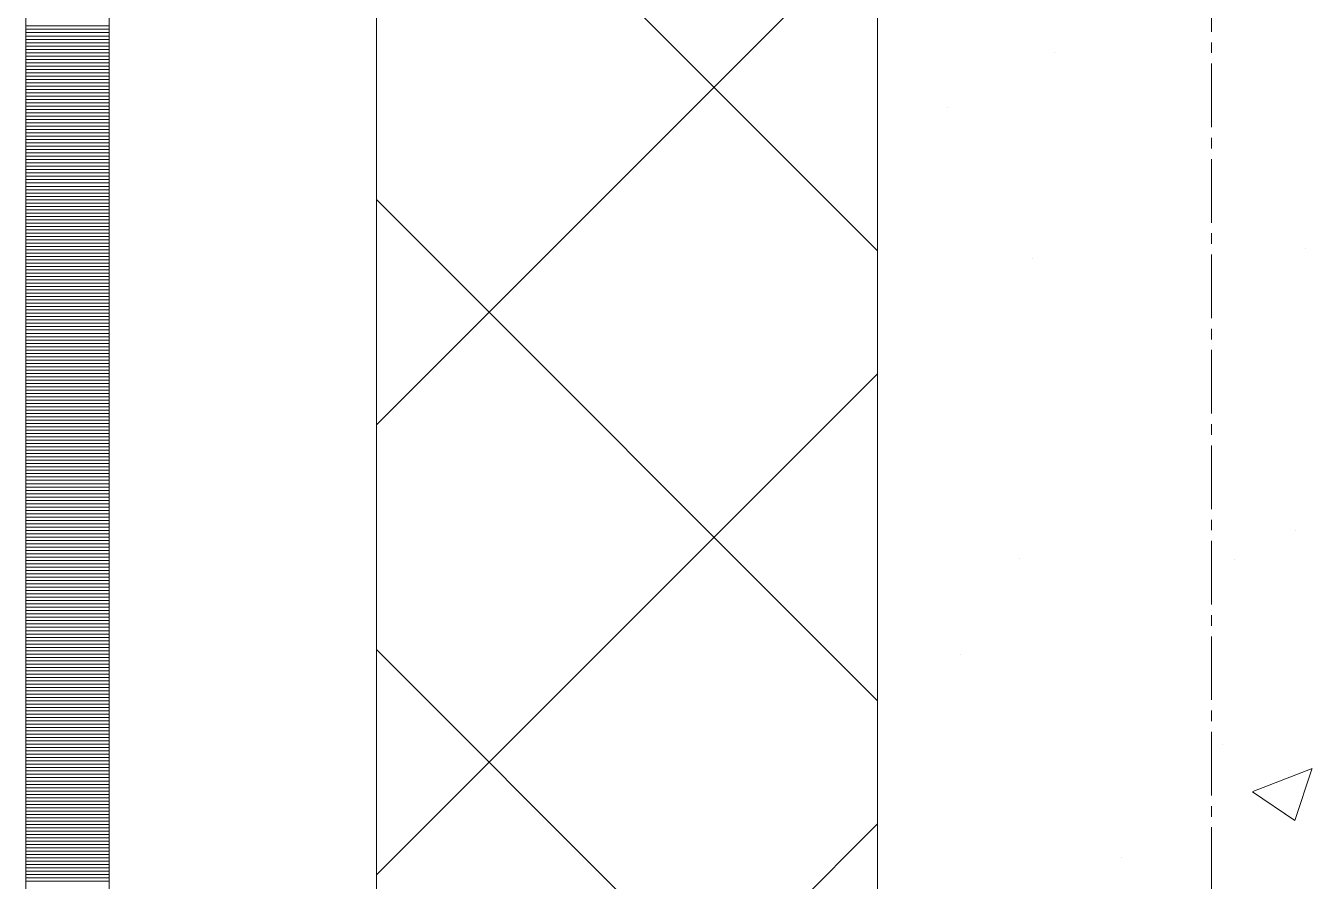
# Model space of a CAD drawing. Header units: millimetres. Extents: x 470010 to 1231400, y -134005 to 421770.
# Drawn here: x 672518.6 to 672904.3, y -27811.5 to -27555.4 of the extents above; entities that cross this region are included whole.
import ezdxf
from ezdxf.enums import TextEntityAlignment as Align

# ---------------------------------------------------------------- set-up
doc = ezdxf.new("R2010")
doc.units = ezdxf.units.MM
doc.linetypes.add('CENTER2', pattern=[28.575, 19.05, -3.175, 3.175, -3.175])
doc.linetypes.add('DASHED', pattern=[19.05, 12.7, -6.35])
doc.layers.get('Defpoints').update_dxf_attribs({"color": 140})
doc.layers.add('АР_Делит', color=120, linetype='Continuous', lineweight=0, plot=False)
for name, color, linetype, lineweight in [('АР_Стены ПЕНОблок', 52, 'Continuous', 20), ('АР_Тонкая', 254, 'Continuous', 5), ('АР_Утеплитель', 31, 'Continuous', 0), ('АР_Штриховка', 8, 'Continuous', 0)]:
    doc.layers.add(name, color=color, linetype=linetype, lineweight=lineweight)
doc.layers.add('РД_Оси_100', color=7, linetype='Continuous', lineweight=0, true_color=0x525252)
doc.styles.add('style1', font='ARIALN.TTF')

# ---------------------------------------------------------------- blocks, each defined once
blk = doc.blocks.new('СОШ_2200_АР_ОСИ_М100_28.05.24')
at = {"layer": 'АР_Делит', "color": 251, "linetype": 'DASHED', "true_color": 0x636466}
blk.add_lwpolyline([(114955, 135155), (114955, -355), (93595.036, -355), (93595.036, 13855), (94145, 13855), (94145, 68320), (66055, 68320), (66055, 13857.73), (83455, 13857.73), (83455, -355), (45245, -355), (45245, 13145), (44695, 13145), (44695, 26755), (45245, 26755), (45245, 68320), (20455, 68320), (20455, 26755), (27955, 26755), (27955, 13145), (-355, 13145), (-355, 100855)], dxfattribs=at)
at = {"layer": 'РД_Оси_100', "color": 251, "linetype": 'CENTER2', "true_color": 0x636466}
blk.add_line((0, -6155), (0, 139938.679), dxfattribs=at)
blk = doc.blocks.new('A$C9108343f')
at = {"layer": 'АР_Стены ПЕНОблок', "color": 18, "linetype": 'Continuous', "lineweight": 20, "true_color": 0x000000}
blk.add_line((7054.96, 97555), (7054.96, 21355), dxfattribs=at)
at = {"layer": 'АР_Тонкая', "color": 18, "linetype": 'Continuous', "lineweight": 5, "true_color": 0x000000}
for p, q in [((6799.96, 97555), (6799.96, 21355)), ((6824.96, 97555), (6824.96, 21355)), ((6824.96, 21355), (6824.96, 97555)), ((6904.96, 21355), (6904.96, 97555))]:
    blk.add_line(p, q, dxfattribs=at)
at = {"layer": 'АР_Утеплитель', "color": 18, "linetype": 'Continuous', "lineweight": 0, "true_color": 0x000000}
for p, q in [((6904.96, 97555), (6904.96, 21355)), ((7054.96, 21355), (7054.96, 97555))]:
    blk.add_line(p, q, dxfattribs=at)
at = {"layer": 'АР_Штриховка', "color": 18, "linetype": 'Continuous', "lineweight": 0, "true_color": 0x000000}
for p, q in [((7054.96, 72743.49), (6904.96, 72893.49)), ((6904.96, 72691.36), (7054.96, 72841.36)), ((6799.96, 72810.75), (6824.96, 72810.75)), ((6799.96, 72809.75), (6824.96, 72809.75)), ((6799.96, 72808.75), (6824.96, 72808.75)), ((6799.96, 72807.75), (6824.96, 72807.75)), ((6799.96, 72806.75), (6824.96, 72806.75)), ((6799.96, 72805.75), (6824.96, 72805.75)), ((6799.96, 72804.75), (6824.96, 72804.75)), ((6799.96, 72803.75), (6824.96, 72803.75)), ((6799.96, 72802.75), (6824.96, 72802.75)), ((7107.91, 72802.89), (7107.91, 72802.89)), ((6799.96, 72801.75), (6824.96, 72801.75)), ((6799.96, 72800.75), (6824.96, 72800.75)), ((6799.96, 72799.75), (6824.96, 72799.75)), ((6799.96, 72798.75), (6824.96, 72798.75)), ((6799.96, 72797.75), (6824.96, 72797.75)), ((6799.96, 72796.75), (6824.96, 72796.75)), ((6799.96, 72795.75), (6824.96, 72795.75)), ((6799.96, 72794.75), (6824.96, 72794.75)), ((6799.96, 72793.75), (6824.96, 72793.75)), ((6799.96, 72792.75), (6824.96, 72792.75)), ((6799.96, 72791.75), (6824.96, 72791.75)), ((6799.96, 72790.75), (6824.96, 72790.75)), ((6799.96, 72789.75), (6824.96, 72789.75)), ((6799.96, 72788.75), (6824.96, 72788.75)), ((6799.96, 72787.75), (6824.96, 72787.75)), ((6799.96, 72786.75), (6824.96, 72786.75)), ((6799.96, 72785.75), (6824.96, 72785.75)), ((6799.96, 72784.75), (6824.96, 72784.75)), ((6799.96, 72783.75), (6824.96, 72783.75)), ((7075.75, 72786.44), (7075.75, 72786.44)), ((6799.96, 72782.75), (6824.96, 72782.75)), ((6799.96, 72781.75), (6824.96, 72781.75)), ((6799.96, 72780.75), (6824.96, 72780.75)), ((6799.96, 72779.75), (6824.96, 72779.75)), ((6799.96, 72778.75), (6824.96, 72778.75)), ((6799.96, 72777.75), (6824.96, 72777.75)), ((6799.96, 72776.75), (6824.96, 72776.75)), ((6799.96, 72775.75), (6824.96, 72775.75)), ((6799.96, 72774.75), (6824.96, 72774.75)), ((6799.96, 72773.75), (6824.96, 72773.75)), ((6799.96, 72772.75), (6824.96, 72772.75)), ((6799.96, 72771.75), (6824.96, 72771.75)), ((6799.96, 72770.75), (6824.96, 72770.75)), ((6799.96, 72769.75), (6824.96, 72769.75)), ((6799.96, 72768.75), (6824.96, 72768.75)), ((6799.96, 72767.75), (6824.96, 72767.75)), ((6799.96, 72766.75), (6824.96, 72766.75)), ((6799.96, 72765.75), (6824.96, 72765.75)), ((6799.96, 72764.75), (6824.96, 72764.75)), ((6799.96, 72763.75), (6824.96, 72763.75)), ((6799.96, 72762.75), (6824.96, 72762.75)), ((6799.96, 72761.75), (6824.96, 72761.75)), ((6799.96, 72760.75), (6824.96, 72760.75)), ((6799.96, 72759.75), (6824.96, 72759.75)), ((6799.96, 72758.75), (6824.96, 72758.75)), ((6799.96, 72757.75), (6824.96, 72757.75)), ((6799.96, 72756.75), (6824.96, 72756.75)), ((7054.96, 72608.79), (6904.96, 72758.79)), ((6799.96, 72755.75), (6824.96, 72755.75)), ((6799.96, 72754.75), (6824.96, 72754.75)), ((6799.96, 72753.75), (6824.96, 72753.75)), ((6799.96, 72752.75), (6824.96, 72752.75)), ((6799.96, 72751.75), (6824.96, 72751.75)), ((6799.96, 72750.75), (6824.96, 72750.75)), ((6799.96, 72749.75), (6824.96, 72749.75)), ((6799.96, 72748.75), (6824.96, 72748.75)), ((6799.96, 72747.75), (6824.96, 72747.75)), ((6799.96, 72746.75), (6824.96, 72746.75)), ((6799.96, 72745.75), (6824.96, 72745.75)), ((6799.96, 72744.75), (6824.96, 72744.75)), ((6799.96, 72743.75), (6824.96, 72743.75)), ((6799.96, 72742.75), (6824.96, 72742.75)), ((6799.96, 72741.75), (6824.96, 72741.75)), ((6799.96, 72740.75), (6824.96, 72740.75)), ((7101.23, 72741.07), (7101.23, 72741.07)), ((7183.22, 72744.2), (7183.22, 72744.2)), ((6799.96, 72739.75), (6824.96, 72739.75)), ((6799.96, 72738.75), (6824.96, 72738.75)), ((6799.96, 72737.75), (6824.96, 72737.75)), ((6799.96, 72736.75), (6824.96, 72736.75)), ((6799.96, 72735.75), (6824.96, 72735.75)), ((6799.96, 72734.75), (6824.96, 72734.75)), ((6799.96, 72733.75), (6824.96, 72733.75)), ((6799.96, 72732.75), (6824.96, 72732.75)), ((6799.96, 72731.75), (6824.96, 72731.75)), ((6799.96, 72730.75), (6824.96, 72730.75)), ((6799.96, 72729.75), (6824.96, 72729.75)), ((6799.96, 72728.75), (6824.96, 72728.75)), ((6799.96, 72727.75), (6824.96, 72727.75)), ((6799.96, 72726.75), (6824.96, 72726.75)), ((6799.96, 72725.75), (6824.96, 72725.75)), ((6799.96, 72724.75), (6824.96, 72724.75)), ((6799.96, 72723.75), (6824.96, 72723.75)), ((6799.96, 72722.75), (6824.96, 72722.75)), ((6799.96, 72721.75), (6824.96, 72721.75)), ((6799.96, 72720.75), (6824.96, 72720.75)), ((6799.96, 72719.75), (6824.96, 72719.75)), ((6799.96, 72718.75), (6824.96, 72718.75)), ((6799.96, 72717.75), (6824.96, 72717.75)), ((6799.96, 72716.75), (6824.96, 72716.75)), ((6799.96, 72715.75), (6824.96, 72715.75)), ((6799.96, 72714.75), (6824.96, 72714.75)), ((6799.96, 72713.75), (6824.96, 72713.75)), ((6799.96, 72712.75), (6824.96, 72712.75)), ((6799.96, 72711.75), (6824.96, 72711.75)), ((6799.96, 72710.75), (6824.96, 72710.75)), ((6799.96, 72709.75), (6824.96, 72709.75)), ((6799.96, 72708.75), (6824.96, 72708.75)), ((6799.96, 72707.75), (6824.96, 72707.75)), ((6799.96, 72706.75), (6824.96, 72706.75)), ((6799.96, 72705.75), (6824.96, 72705.75)), ((6904.96, 72556.65), (7054.96, 72706.65)), ((6799.96, 72704.75), (6824.96, 72704.75)), ((6799.96, 72703.75), (6824.96, 72703.75)), ((6799.96, 72702.75), (6824.96, 72702.75)), ((6799.96, 72701.75), (6824.96, 72701.75)), ((6799.96, 72700.75), (6824.96, 72700.75)), ((6799.96, 72699.75), (6824.96, 72699.75)), ((6799.96, 72698.75), (6824.96, 72698.75)), ((6799.96, 72697.75), (6824.96, 72697.75)), ((6799.96, 72696.75), (6824.96, 72696.75)), ((6799.96, 72695.75), (6824.96, 72695.75)), ((6799.96, 72694.75), (6824.96, 72694.75)), ((6799.96, 72693.75), (6824.96, 72693.75)), ((6799.96, 72692.75), (6824.96, 72692.75)), ((6799.96, 72691.75), (6824.96, 72691.75)), ((6799.96, 72690.75), (6824.96, 72690.75)), ((6799.96, 72689.75), (6824.96, 72689.75)), ((6799.96, 72688.75), (6824.96, 72688.75)), ((6799.96, 72687.75), (6824.96, 72687.75)), ((6799.96, 72686.75), (6824.96, 72686.75)), ((6799.96, 72685.75), (6824.96, 72685.75)), ((6799.96, 72684.75), (6824.96, 72684.75)), ((6799.96, 72683.75), (6824.96, 72683.75)), ((6799.96, 72682.75), (6824.96, 72682.75)), ((6799.96, 72681.75), (6824.96, 72681.75)), ((6799.96, 72680.75), (6824.96, 72680.75)), ((6799.96, 72679.75), (6824.96, 72679.75)), ((6799.96, 72678.75), (6824.96, 72678.75)), ((6799.96, 72677.75), (6824.96, 72677.75)), ((6799.96, 72676.75), (6824.96, 72676.75)), ((6799.96, 72675.75), (6824.96, 72675.75)), ((6799.96, 72674.75), (6824.96, 72674.75)), ((6799.96, 72673.75), (6824.96, 72673.75)), ((6799.96, 72672.75), (6824.96, 72672.75)), ((6799.96, 72671.75), (6824.96, 72671.75)), ((6799.96, 72670.75), (6824.96, 72670.75)), ((6799.96, 72669.75), (6824.96, 72669.75)), ((6799.96, 72668.75), (6824.96, 72668.75)), ((6799.96, 72667.75), (6824.96, 72667.75)), ((6799.96, 72666.75), (6824.96, 72666.75)), ((6799.96, 72665.75), (6824.96, 72665.75)), ((6799.96, 72664.75), (6824.96, 72664.75)), ((6799.96, 72663.75), (6824.96, 72663.75)), ((6799.96, 72662.75), (6824.96, 72662.75)), ((6799.96, 72661.75), (6824.96, 72661.75)), ((6799.96, 72660.75), (6824.96, 72660.75)), ((6799.96, 72659.75), (6824.96, 72659.75)), ((7180.13, 72659.65), (7180.13, 72659.65)), ((6799.96, 72658.75), (6824.96, 72658.75)), ((6799.96, 72657.75), (6824.96, 72657.75)), ((6799.96, 72656.75), (6824.96, 72656.75)), ((6799.96, 72655.75), (6824.96, 72655.75)), ((6799.96, 72654.75), (6824.96, 72654.75)), ((6799.96, 72653.75), (6824.96, 72653.75)), ((6799.96, 72652.75), (6824.96, 72652.75)), ((6799.96, 72651.75), (6824.96, 72651.75)), ((6799.96, 72650.75), (6824.96, 72650.75)), ((6799.96, 72649.75), (6824.96, 72649.75)), ((6799.96, 72648.75), (6824.96, 72648.75)), ((7097.43, 72651.34), (7097.43, 72651.34)), ((7161.88, 72650.92), (7161.88, 72650.92)), ((6799.96, 72647.75), (6824.96, 72647.75)), ((6799.96, 72646.75), (6824.96, 72646.75)), ((6799.96, 72645.75), (6824.96, 72645.75)), ((6799.96, 72644.75), (6824.96, 72644.75)), ((6799.96, 72643.75), (6824.96, 72643.75)), ((6799.96, 72642.75), (6824.96, 72642.75)), ((6799.96, 72641.75), (6824.96, 72641.75)), ((6799.96, 72640.75), (6824.96, 72640.75)), ((6799.96, 72639.75), (6824.96, 72639.75)), ((6799.96, 72638.75), (6824.96, 72638.75)), ((6799.96, 72637.75), (6824.96, 72637.75)), ((6799.96, 72636.75), (6824.96, 72636.75)), ((6799.96, 72635.75), (6824.96, 72635.75)), ((6799.96, 72634.75), (6824.96, 72634.75)), ((6799.96, 72633.75), (6824.96, 72633.75)), ((6799.96, 72632.75), (6824.96, 72632.75)), ((6799.96, 72631.75), (6824.96, 72631.75)), ((6799.96, 72630.75), (6824.96, 72630.75)), ((6799.96, 72629.75), (6824.96, 72629.75)), ((6799.96, 72628.75), (6824.96, 72628.75)), ((6799.96, 72627.75), (6824.96, 72627.75)), ((6799.96, 72626.75), (6824.96, 72626.75)), ((6799.96, 72625.75), (6824.96, 72625.75)), ((6799.96, 72624.75), (6824.96, 72624.75)), ((6799.96, 72623.75), (6824.96, 72623.75)), ((6799.96, 72622.75), (6824.96, 72622.75)), ((6799.96, 72621.75), (6824.96, 72621.75)), ((7054.96, 72474.09), (6904.96, 72624.09)), ((7079.84, 72622.53), (7079.84, 72622.53)), ((6799.96, 72620.75), (6824.96, 72620.75)), ((6799.96, 72619.75), (6824.96, 72619.75)), ((6799.96, 72618.75), (6824.96, 72618.75)), ((6799.96, 72617.75), (6824.96, 72617.75)), ((6799.96, 72616.75), (6824.96, 72616.75)), ((6799.96, 72615.75), (6824.96, 72615.75)), ((6799.96, 72614.75), (6824.96, 72614.75)), ((6799.96, 72613.75), (6824.96, 72613.75)), ((6799.96, 72612.75), (6824.96, 72612.75)), ((6799.96, 72611.75), (6824.96, 72611.75)), ((6799.96, 72610.75), (6824.96, 72610.75)), ((6799.96, 72609.75), (6824.96, 72609.75)), ((6799.96, 72608.75), (6824.96, 72608.75)), ((6799.96, 72607.75), (6824.96, 72607.75)), ((6799.96, 72606.75), (6824.96, 72606.75)), ((6799.96, 72605.75), (6824.96, 72605.75)), ((6799.96, 72604.75), (6824.96, 72604.75)), ((6799.96, 72603.75), (6824.96, 72603.75)), ((6799.96, 72602.75), (6824.96, 72602.75)), ((6799.96, 72601.75), (6824.96, 72601.75)), ((6799.96, 72600.75), (6824.96, 72600.75)), ((6799.96, 72599.75), (6824.96, 72599.75)), ((6799.96, 72598.75), (6824.96, 72598.75)), ((6799.96, 72597.75), (6824.96, 72597.75)), ((6799.96, 72596.75), (6824.96, 72596.75)), ((6799.96, 72595.75), (6824.96, 72595.75)), ((6799.96, 72594.75), (6824.96, 72594.75)), ((7158.29, 72595.57), (7158.29, 72595.57)), ((6799.96, 72593.75), (6824.96, 72593.75)), ((6799.96, 72592.75), (6824.96, 72592.75)), ((6799.96, 72591.75), (6824.96, 72591.75)), ((6799.96, 72590.75), (6824.96, 72590.75)), ((6799.96, 72589.75), (6824.96, 72589.75)), ((6799.96, 72588.75), (6824.96, 72588.75)), ((6799.96, 72587.75), (6824.96, 72587.75)), ((6799.96, 72586.75), (6824.96, 72586.75)), ((7167.28, 72581.63), (7185.06, 72588.46)), ((7179.86, 72572.95), (7185.01, 72588.3)), ((6799.96, 72585.75), (6824.96, 72585.75)), ((6799.96, 72584.75), (6824.96, 72584.75)), ((6799.96, 72583.75), (6824.96, 72583.75)), ((6799.96, 72582.75), (6824.96, 72582.75)), ((6799.96, 72581.75), (6824.96, 72581.75)), ((6799.96, 72580.75), (6824.96, 72580.75)), ((6799.96, 72579.75), (6824.96, 72579.75)), ((6799.96, 72578.75), (6824.96, 72578.75)), ((7167.21, 72581.48), (7179.84, 72572.96)), ((6799.96, 72577.75), (6824.96, 72577.75)), ((6799.96, 72576.75), (6824.96, 72576.75)), ((6799.96, 72575.75), (6824.96, 72575.75)), ((6799.96, 72574.75), (6824.96, 72574.75)), ((7177.04, 72575.09), (7177.04, 72575.09)), ((6799.96, 72573.75), (6824.96, 72573.75)), ((6799.96, 72572.75), (6824.96, 72572.75)), ((6799.96, 72571.75), (6824.96, 72571.75)), ((6799.96, 72570.75), (6824.96, 72570.75)), ((6904.96, 72421.95), (7054.96, 72571.95)), ((6799.96, 72569.75), (6824.96, 72569.75)), ((6799.96, 72568.75), (6824.96, 72568.75)), ((6799.96, 72567.75), (6824.96, 72567.75)), ((6799.96, 72566.75), (6824.96, 72566.75)), ((6799.96, 72565.75), (6824.96, 72565.75)), ((6799.96, 72564.75), (6824.96, 72564.75)), ((6799.96, 72563.75), (6824.96, 72563.75)), ((6799.96, 72562.75), (6824.96, 72562.75)), ((6799.96, 72561.75), (6824.96, 72561.75)), ((6799.96, 72560.75), (6824.96, 72560.75)), ((6799.96, 72559.75), (6824.96, 72559.75)), ((7128, 72561.83), (7128, 72561.83)), ((6799.96, 72558.75), (6824.96, 72558.75)), ((6799.96, 72557.75), (6824.96, 72557.75)), ((6799.96, 72556.75), (6824.96, 72556.75)), ((6799.96, 72555.75), (6824.96, 72555.75))]:
    blk.add_line(p, q, dxfattribs=at)
at = {"layer": 'РД_Оси_100'}
blk.add_blockref('СОШ_2200_АР_ОСИ_М100_28.05.24', (7154.96, 6755), dxfattribs=at)
at = {"layer": 'Defpoints', "color": 18, "true_color": 0x000000, "style": 'style1'}
for p in [(143949.34, 316089.12), (143974.98, 281639.5), (143890.4, 273244.71), (143839.99, 264276.81), (143967.75, 254892.38), (12251.96, 104178.14), (12382.58, 96023.14)]:
    blk.add_attdef('АР-ПОМЕЩЕНИЕ:НАИМЕНОВАНИЕ', text='', height=100, dxfattribs=at).set_placement(p, align=Align.MIDDLE)
at = {"layer": 'Defpoints', "color": 18, "true_color": 0x000000, "style": 'style1', "flags": 8}
for p in [(143951.3, 279099.09), (143848.34, 269251.11), (143875.33, 260094.25), (144049.74, 250824.7), (163419.28, 238153.36), (155897.46, 237965.97), (183037.2, 237965.97), (143342.94, 237876.19)]:
    blk.add_attdef('АР-ПОМЕЩЕНИЕ:НАИМЕНОВАНИЕ', text='', height=100, dxfattribs=at).set_placement(p, align=Align.MIDDLE)

msp = doc.modelspace()

# ---------------------------------------------------------------- linework, layer by layer
at = {"layer": 'АР_Стены ПЕНОблок', "color": 18, "linetype": 'Continuous', "lineweight": 20, "true_color": 0x000000}
msp.add_line((672773.57, -2811.242), (672773.57, -79011.242), dxfattribs=at)
at = {"layer": 'АР_Тонкая', "color": 18, "linetype": 'Continuous', "lineweight": 5, "true_color": 0x000000}
for p, q in [((672518.57, -2811.242), (672518.57, -79011.242)), ((672543.57, -2811.242), (672543.57, -79011.242)), ((672543.57, -79011.242), (672543.57, -2811.242)), ((672623.57, -79011.242), (672623.57, -2811.242))]:
    msp.add_line(p, q, dxfattribs=at)
at = {"layer": 'АР_Утеплитель', "color": 18, "linetype": 'Continuous', "lineweight": 0, "true_color": 0x000000}
for p, q in [((672623.57, -2811.242), (672623.57, -79011.242)), ((672773.57, -79011.242), (672773.57, -2811.242))]:
    msp.add_line(p, q, dxfattribs=at)
at = {"layer": 'АР_Штриховка', "color": 18, "linetype": 'Continuous', "lineweight": 0, "true_color": 0x000000}
for p, q in [((672773.57, -27622.749), (672623.57, -27472.749)), ((672623.57, -27674.886), (672773.57, -27524.886)), ((672518.57, -27555.492), (672543.57, -27555.492)), ((672518.57, -27556.492), (672543.57, -27556.492)), ((672518.57, -27557.492), (672543.57, -27557.492)), ((672518.57, -27558.492), (672543.57, -27558.492)), ((672518.57, -27559.492), (672543.57, -27559.492)), ((672518.57, -27560.492), (672543.57, -27560.492)), ((672518.57, -27561.492), (672543.57, -27561.492)), ((672518.57, -27562.492), (672543.57, -27562.492)), ((672518.57, -27563.492), (672543.57, -27563.492)), ((672518.57, -27564.492), (672543.57, -27564.492)), ((672518.57, -27565.492), (672543.57, -27565.492)), ((672518.57, -27566.492), (672543.57, -27566.492)), ((672518.57, -27567.492), (672543.57, -27567.492)), ((672518.57, -27568.492), (672543.57, -27568.492)), ((672518.57, -27569.492), (672543.57, -27569.492)), ((672518.57, -27570.492), (672543.57, -27570.492)), ((672518.57, -27571.492), (672543.57, -27571.492)), ((672518.57, -27572.492), (672543.57, -27572.492)), ((672518.57, -27573.492), (672543.57, -27573.492)), ((672518.57, -27574.492), (672543.57, -27574.492)), ((672518.57, -27575.492), (672543.57, -27575.492)), ((672518.57, -27576.492), (672543.57, -27576.492)), ((672518.57, -27577.492), (672543.57, -27577.492)), ((672518.57, -27578.492), (672543.57, -27578.492)), ((672518.57, -27579.492), (672543.57, -27579.492)), ((672518.57, -27580.492), (672543.57, -27580.492)), ((672518.57, -27581.492), (672543.57, -27581.492)), ((672518.57, -27582.492), (672543.57, -27582.492)), ((672518.57, -27583.492), (672543.57, -27583.492)), ((672518.57, -27584.492), (672543.57, -27584.492)), ((672518.57, -27585.492), (672543.57, -27585.492)), ((672518.57, -27586.492), (672543.57, -27586.492)), ((672518.57, -27587.492), (672543.57, -27587.492)), ((672518.57, -27588.492), (672543.57, -27588.492)), ((672518.57, -27589.492), (672543.57, -27589.492)), ((672518.57, -27590.492), (672543.57, -27590.492)), ((672518.57, -27591.492), (672543.57, -27591.492)), ((672518.57, -27592.492), (672543.57, -27592.492)), ((672518.57, -27593.492), (672543.57, -27593.492)), ((672518.57, -27594.492), (672543.57, -27594.492)), ((672518.57, -27595.492), (672543.57, -27595.492)), ((672518.57, -27596.492), (672543.57, -27596.492)), ((672518.57, -27597.492), (672543.57, -27597.492)), ((672518.57, -27598.492), (672543.57, -27598.492)), ((672518.57, -27599.492), (672543.57, -27599.492)), ((672518.57, -27600.492), (672543.57, -27600.492)), ((672518.57, -27601.492), (672543.57, -27601.492)), ((672518.57, -27602.492), (672543.57, -27602.492)), ((672518.57, -27603.492), (672543.57, -27603.492)), ((672518.57, -27604.492), (672543.57, -27604.492)), ((672518.57, -27605.492), (672543.57, -27605.492)), ((672518.57, -27606.492), (672543.57, -27606.492)), ((672518.57, -27607.492), (672543.57, -27607.492)), ((672518.57, -27608.492), (672543.57, -27608.492)), ((672518.57, -27609.492), (672543.57, -27609.492)), ((672773.57, -27757.452), (672623.57, -27607.452)), ((672518.57, -27610.492), (672543.57, -27610.492)), ((672518.57, -27611.492), (672543.57, -27611.492)), ((672518.57, -27612.492), (672543.57, -27612.492)), ((672518.57, -27613.492), (672543.57, -27613.492)), ((672518.57, -27614.492), (672543.57, -27614.492)), ((672518.57, -27615.492), (672543.57, -27615.492)), ((672518.57, -27616.492), (672543.57, -27616.492)), ((672518.57, -27617.492), (672543.57, -27617.492)), ((672518.57, -27618.492), (672543.57, -27618.492)), ((672518.57, -27619.492), (672543.57, -27619.492)), ((672518.57, -27620.492), (672543.57, -27620.492)), ((672518.57, -27621.492), (672543.57, -27621.492)), ((672518.57, -27622.492), (672543.57, -27622.492)), ((672518.57, -27623.492), (672543.57, -27623.492)), ((672518.57, -27624.492), (672543.57, -27624.492)), ((672518.57, -27625.492), (672543.57, -27625.492)), ((672518.57, -27626.492), (672543.57, -27626.492)), ((672518.57, -27627.492), (672543.57, -27627.492)), ((672518.57, -27628.492), (672543.57, -27628.492)), ((672518.57, -27629.492), (672543.57, -27629.492)), ((672518.57, -27630.492), (672543.57, -27630.492)), ((672518.57, -27631.492), (672543.57, -27631.492)), ((672518.57, -27632.492), (672543.57, -27632.492)), ((672518.57, -27633.492), (672543.57, -27633.492)), ((672518.57, -27634.492), (672543.57, -27634.492)), ((672518.57, -27635.492), (672543.57, -27635.492)), ((672518.57, -27636.492), (672543.57, -27636.492)), ((672518.57, -27637.492), (672543.57, -27637.492)), ((672518.57, -27638.492), (672543.57, -27638.492)), ((672518.57, -27639.492), (672543.57, -27639.492)), ((672518.57, -27640.492), (672543.57, -27640.492)), ((672518.57, -27641.492), (672543.57, -27641.492)), ((672518.57, -27642.492), (672543.57, -27642.492)), ((672518.57, -27643.492), (672543.57, -27643.492)), ((672518.57, -27644.492), (672543.57, -27644.492)), ((672518.57, -27645.492), (672543.57, -27645.492)), ((672518.57, -27646.492), (672543.57, -27646.492)), ((672518.57, -27647.492), (672543.57, -27647.492)), ((672518.57, -27648.492), (672543.57, -27648.492)), ((672518.57, -27649.492), (672543.57, -27649.492)), ((672518.57, -27650.492), (672543.57, -27650.492)), ((672518.57, -27651.492), (672543.57, -27651.492)), ((672518.57, -27652.492), (672543.57, -27652.492)), ((672518.57, -27653.492), (672543.57, -27653.492)), ((672518.57, -27654.492), (672543.57, -27654.492)), ((672518.57, -27655.492), (672543.57, -27655.492)), ((672518.57, -27656.492), (672543.57, -27656.492)), ((672518.57, -27657.492), (672543.57, -27657.492)), ((672518.57, -27658.492), (672543.57, -27658.492)), ((672518.57, -27659.492), (672543.57, -27659.492)), ((672623.57, -27809.589), (672773.57, -27659.589)), ((672518.57, -27660.492), (672543.57, -27660.492)), ((672518.57, -27661.492), (672543.57, -27661.492)), ((672518.57, -27662.492), (672543.57, -27662.492)), ((672518.57, -27663.492), (672543.57, -27663.492)), ((672518.57, -27664.492), (672543.57, -27664.492)), ((672518.57, -27665.492), (672543.57, -27665.492)), ((672518.57, -27666.492), (672543.57, -27666.492)), ((672518.57, -27667.492), (672543.57, -27667.492)), ((672518.57, -27668.492), (672543.57, -27668.492)), ((672518.57, -27669.492), (672543.57, -27669.492)), ((672518.57, -27670.492), (672543.57, -27670.492)), ((672518.57, -27671.492), (672543.57, -27671.492)), ((672518.57, -27672.492), (672543.57, -27672.492)), ((672518.57, -27673.492), (672543.57, -27673.492)), ((672518.57, -27674.492), (672543.57, -27674.492)), ((672518.57, -27675.492), (672543.57, -27675.492)), ((672518.57, -27676.492), (672543.57, -27676.492)), ((672518.57, -27677.492), (672543.57, -27677.492)), ((672518.57, -27678.492), (672543.57, -27678.492)), ((672518.57, -27679.492), (672543.57, -27679.492)), ((672518.57, -27680.492), (672543.57, -27680.492)), ((672518.57, -27681.492), (672543.57, -27681.492)), ((672518.57, -27682.492), (672543.57, -27682.492)), ((672518.57, -27683.492), (672543.57, -27683.492)), ((672518.57, -27684.492), (672543.57, -27684.492)), ((672518.57, -27685.492), (672543.57, -27685.492)), ((672518.57, -27686.492), (672543.57, -27686.492)), ((672518.57, -27687.492), (672543.57, -27687.492)), ((672518.57, -27688.492), (672543.57, -27688.492)), ((672518.57, -27689.492), (672543.57, -27689.492)), ((672518.57, -27690.492), (672543.57, -27690.492)), ((672518.57, -27691.492), (672543.57, -27691.492)), ((672518.57, -27692.492), (672543.57, -27692.492)), ((672518.57, -27693.492), (672543.57, -27693.492)), ((672518.57, -27694.492), (672543.57, -27694.492)), ((672518.57, -27695.492), (672543.57, -27695.492)), ((672518.57, -27696.492), (672543.57, -27696.492)), ((672518.57, -27697.492), (672543.57, -27697.492)), ((672518.57, -27698.492), (672543.57, -27698.492)), ((672518.57, -27699.492), (672543.57, -27699.492)), ((672518.57, -27700.492), (672543.57, -27700.492)), ((672518.57, -27701.492), (672543.57, -27701.492)), ((672518.57, -27702.492), (672543.57, -27702.492)), ((672518.57, -27703.492), (672543.57, -27703.492)), ((672518.57, -27704.492), (672543.57, -27704.492)), ((672518.57, -27705.492), (672543.57, -27705.492)), ((672518.57, -27706.492), (672543.57, -27706.492)), ((672518.57, -27707.492), (672543.57, -27707.492)), ((672518.57, -27708.492), (672543.57, -27708.492)), ((672518.57, -27709.492), (672543.57, -27709.492)), ((672518.57, -27710.492), (672543.57, -27710.492)), ((672518.57, -27711.492), (672543.57, -27711.492)), ((672518.57, -27712.492), (672543.57, -27712.492)), ((672518.57, -27713.492), (672543.57, -27713.492)), ((672518.57, -27714.492), (672543.57, -27714.492)), ((672518.57, -27715.492), (672543.57, -27715.492)), ((672518.57, -27716.492), (672543.57, -27716.492)), ((672518.57, -27717.492), (672543.57, -27717.492)), ((672518.57, -27718.492), (672543.57, -27718.492)), ((672518.57, -27719.492), (672543.57, -27719.492)), ((672518.57, -27720.492), (672543.57, -27720.492)), ((672518.57, -27721.492), (672543.57, -27721.492)), ((672518.57, -27722.492), (672543.57, -27722.492)), ((672518.57, -27723.492), (672543.57, -27723.492)), ((672518.57, -27724.492), (672543.57, -27724.492)), ((672518.57, -27725.492), (672543.57, -27725.492)), ((672518.57, -27726.492), (672543.57, -27726.492)), ((672518.57, -27727.492), (672543.57, -27727.492)), ((672518.57, -27728.492), (672543.57, -27728.492)), ((672518.57, -27729.492), (672543.57, -27729.492)), ((672518.57, -27730.492), (672543.57, -27730.492)), ((672518.57, -27731.492), (672543.57, -27731.492)), ((672518.57, -27732.492), (672543.57, -27732.492)), ((672518.57, -27733.492), (672543.57, -27733.492)), ((672518.57, -27734.492), (672543.57, -27734.492)), ((672518.57, -27735.492), (672543.57, -27735.492)), ((672518.57, -27736.492), (672543.57, -27736.492)), ((672518.57, -27737.492), (672543.57, -27737.492)), ((672518.57, -27738.492), (672543.57, -27738.492)), ((672518.57, -27739.492), (672543.57, -27739.492)), ((672518.57, -27740.492), (672543.57, -27740.492)), ((672518.57, -27741.492), (672543.57, -27741.492)), ((672518.57, -27742.492), (672543.57, -27742.492)), ((672518.57, -27743.492), (672543.57, -27743.492)), ((672518.57, -27744.492), (672543.57, -27744.492)), ((672773.57, -27892.156), (672623.57, -27742.156)), ((672518.57, -27745.492), (672543.57, -27745.492)), ((672518.57, -27746.492), (672543.57, -27746.492)), ((672518.57, -27747.492), (672543.57, -27747.492)), ((672518.57, -27748.492), (672543.57, -27748.492)), ((672518.57, -27749.492), (672543.57, -27749.492)), ((672518.57, -27750.492), (672543.57, -27750.492)), ((672518.57, -27751.492), (672543.57, -27751.492)), ((672518.57, -27752.492), (672543.57, -27752.492)), ((672518.57, -27753.492), (672543.57, -27753.492)), ((672518.57, -27754.492), (672543.57, -27754.492)), ((672518.57, -27755.492), (672543.57, -27755.492)), ((672518.57, -27756.492), (672543.57, -27756.492)), ((672518.57, -27757.492), (672543.57, -27757.492)), ((672518.57, -27758.492), (672543.57, -27758.492)), ((672518.57, -27759.492), (672543.57, -27759.492)), ((672518.57, -27760.492), (672543.57, -27760.492)), ((672518.57, -27761.492), (672543.57, -27761.492)), ((672518.57, -27762.492), (672543.57, -27762.492)), ((672518.57, -27763.492), (672543.57, -27763.492)), ((672518.57, -27764.492), (672543.57, -27764.492)), ((672518.57, -27765.492), (672543.57, -27765.492)), ((672518.57, -27766.492), (672543.57, -27766.492)), ((672518.57, -27767.492), (672543.57, -27767.492)), ((672518.57, -27768.492), (672543.57, -27768.492)), ((672518.57, -27769.492), (672543.57, -27769.492)), ((672518.57, -27770.492), (672543.57, -27770.492)), ((672518.57, -27771.492), (672543.57, -27771.492)), ((672518.57, -27772.492), (672543.57, -27772.492)), ((672518.57, -27773.492), (672543.57, -27773.492)), ((672518.57, -27774.492), (672543.57, -27774.492)), ((672518.57, -27775.492), (672543.57, -27775.492)), ((672518.57, -27776.492), (672543.57, -27776.492)), ((672518.57, -27777.492), (672543.57, -27777.492)), ((672518.57, -27778.492), (672543.57, -27778.492)), ((672518.57, -27779.492), (672543.57, -27779.492)), ((672885.891, -27784.611), (672903.676, -27777.784)), ((672898.472, -27793.29), (672903.622, -27777.941)), ((672518.57, -27780.492), (672543.57, -27780.492)), ((672518.57, -27781.492), (672543.57, -27781.492)), ((672518.57, -27782.492), (672543.57, -27782.492)), ((672518.57, -27783.492), (672543.57, -27783.492)), ((672518.57, -27784.492), (672543.57, -27784.492)), ((672518.57, -27785.492), (672543.57, -27785.492)), ((672518.57, -27786.492), (672543.57, -27786.492)), ((672518.57, -27787.492), (672543.57, -27787.492)), ((672885.822, -27784.763), (672898.457, -27793.285)), ((672518.57, -27788.492), (672543.57, -27788.492)), ((672518.57, -27789.492), (672543.57, -27789.492)), ((672518.57, -27790.492), (672543.57, -27790.492)), ((672518.57, -27791.492), (672543.57, -27791.492)), ((672518.57, -27792.492), (672543.57, -27792.492)), ((672518.57, -27793.492), (672543.57, -27793.492)), ((672518.57, -27794.492), (672543.57, -27794.492)), ((672623.57, -27944.293), (672773.57, -27794.293)), ((672518.57, -27795.492), (672543.57, -27795.492)), ((672518.57, -27796.492), (672543.57, -27796.492)), ((672518.57, -27797.492), (672543.57, -27797.492)), ((672518.57, -27798.492), (672543.57, -27798.492)), ((672518.57, -27799.492), (672543.57, -27799.492)), ((672518.57, -27800.492), (672543.57, -27800.492)), ((672518.57, -27801.492), (672543.57, -27801.492)), ((672518.57, -27802.492), (672543.57, -27802.492)), ((672518.57, -27803.492), (672543.57, -27803.492)), ((672518.57, -27804.492), (672543.57, -27804.492)), ((672518.57, -27805.492), (672543.57, -27805.492)), ((672518.57, -27806.492), (672543.57, -27806.492)), ((672518.57, -27807.492), (672543.57, -27807.492)), ((672518.57, -27808.492), (672543.57, -27808.492)), ((672518.57, -27809.492), (672543.57, -27809.492)), ((672518.57, -27810.492), (672543.57, -27810.492)), ((672518.57, -27811.492), (672543.57, -27811.492))]:
    msp.add_line(p, q, dxfattribs=at)

# ---------------------------------------------------------------- block references
msp.add_blockref('A$C9108343f', (665718.612, -100366.242))
at = {"layer": 'РД_Оси_100'}
msp.add_blockref('СОШ_2200_АР_ОСИ_М100_28.05.24', (672873.57, -93611.242), dxfattribs=at)

doc.saveas('drawing.dxf')
